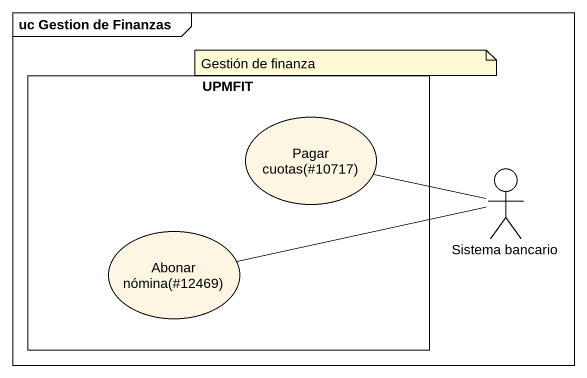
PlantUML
@startuml
mainframe uc Gestion de Finanzas
rectangle UPMFIT {
  usecase "Pagar cuotas(#10717)" as Pagar_cuotas_10717
  usecase "Abonar nómina(#12469)" as Abonar_nómina_12469
}
actor "Sistema bancario" as Sistema_bancario
Sistema_bancario -left- Pagar_cuotas_10717
Sistema_bancario -left- Abonar_nómina_12469
note as N1
  Gestión de finanza
end note
@enduml
